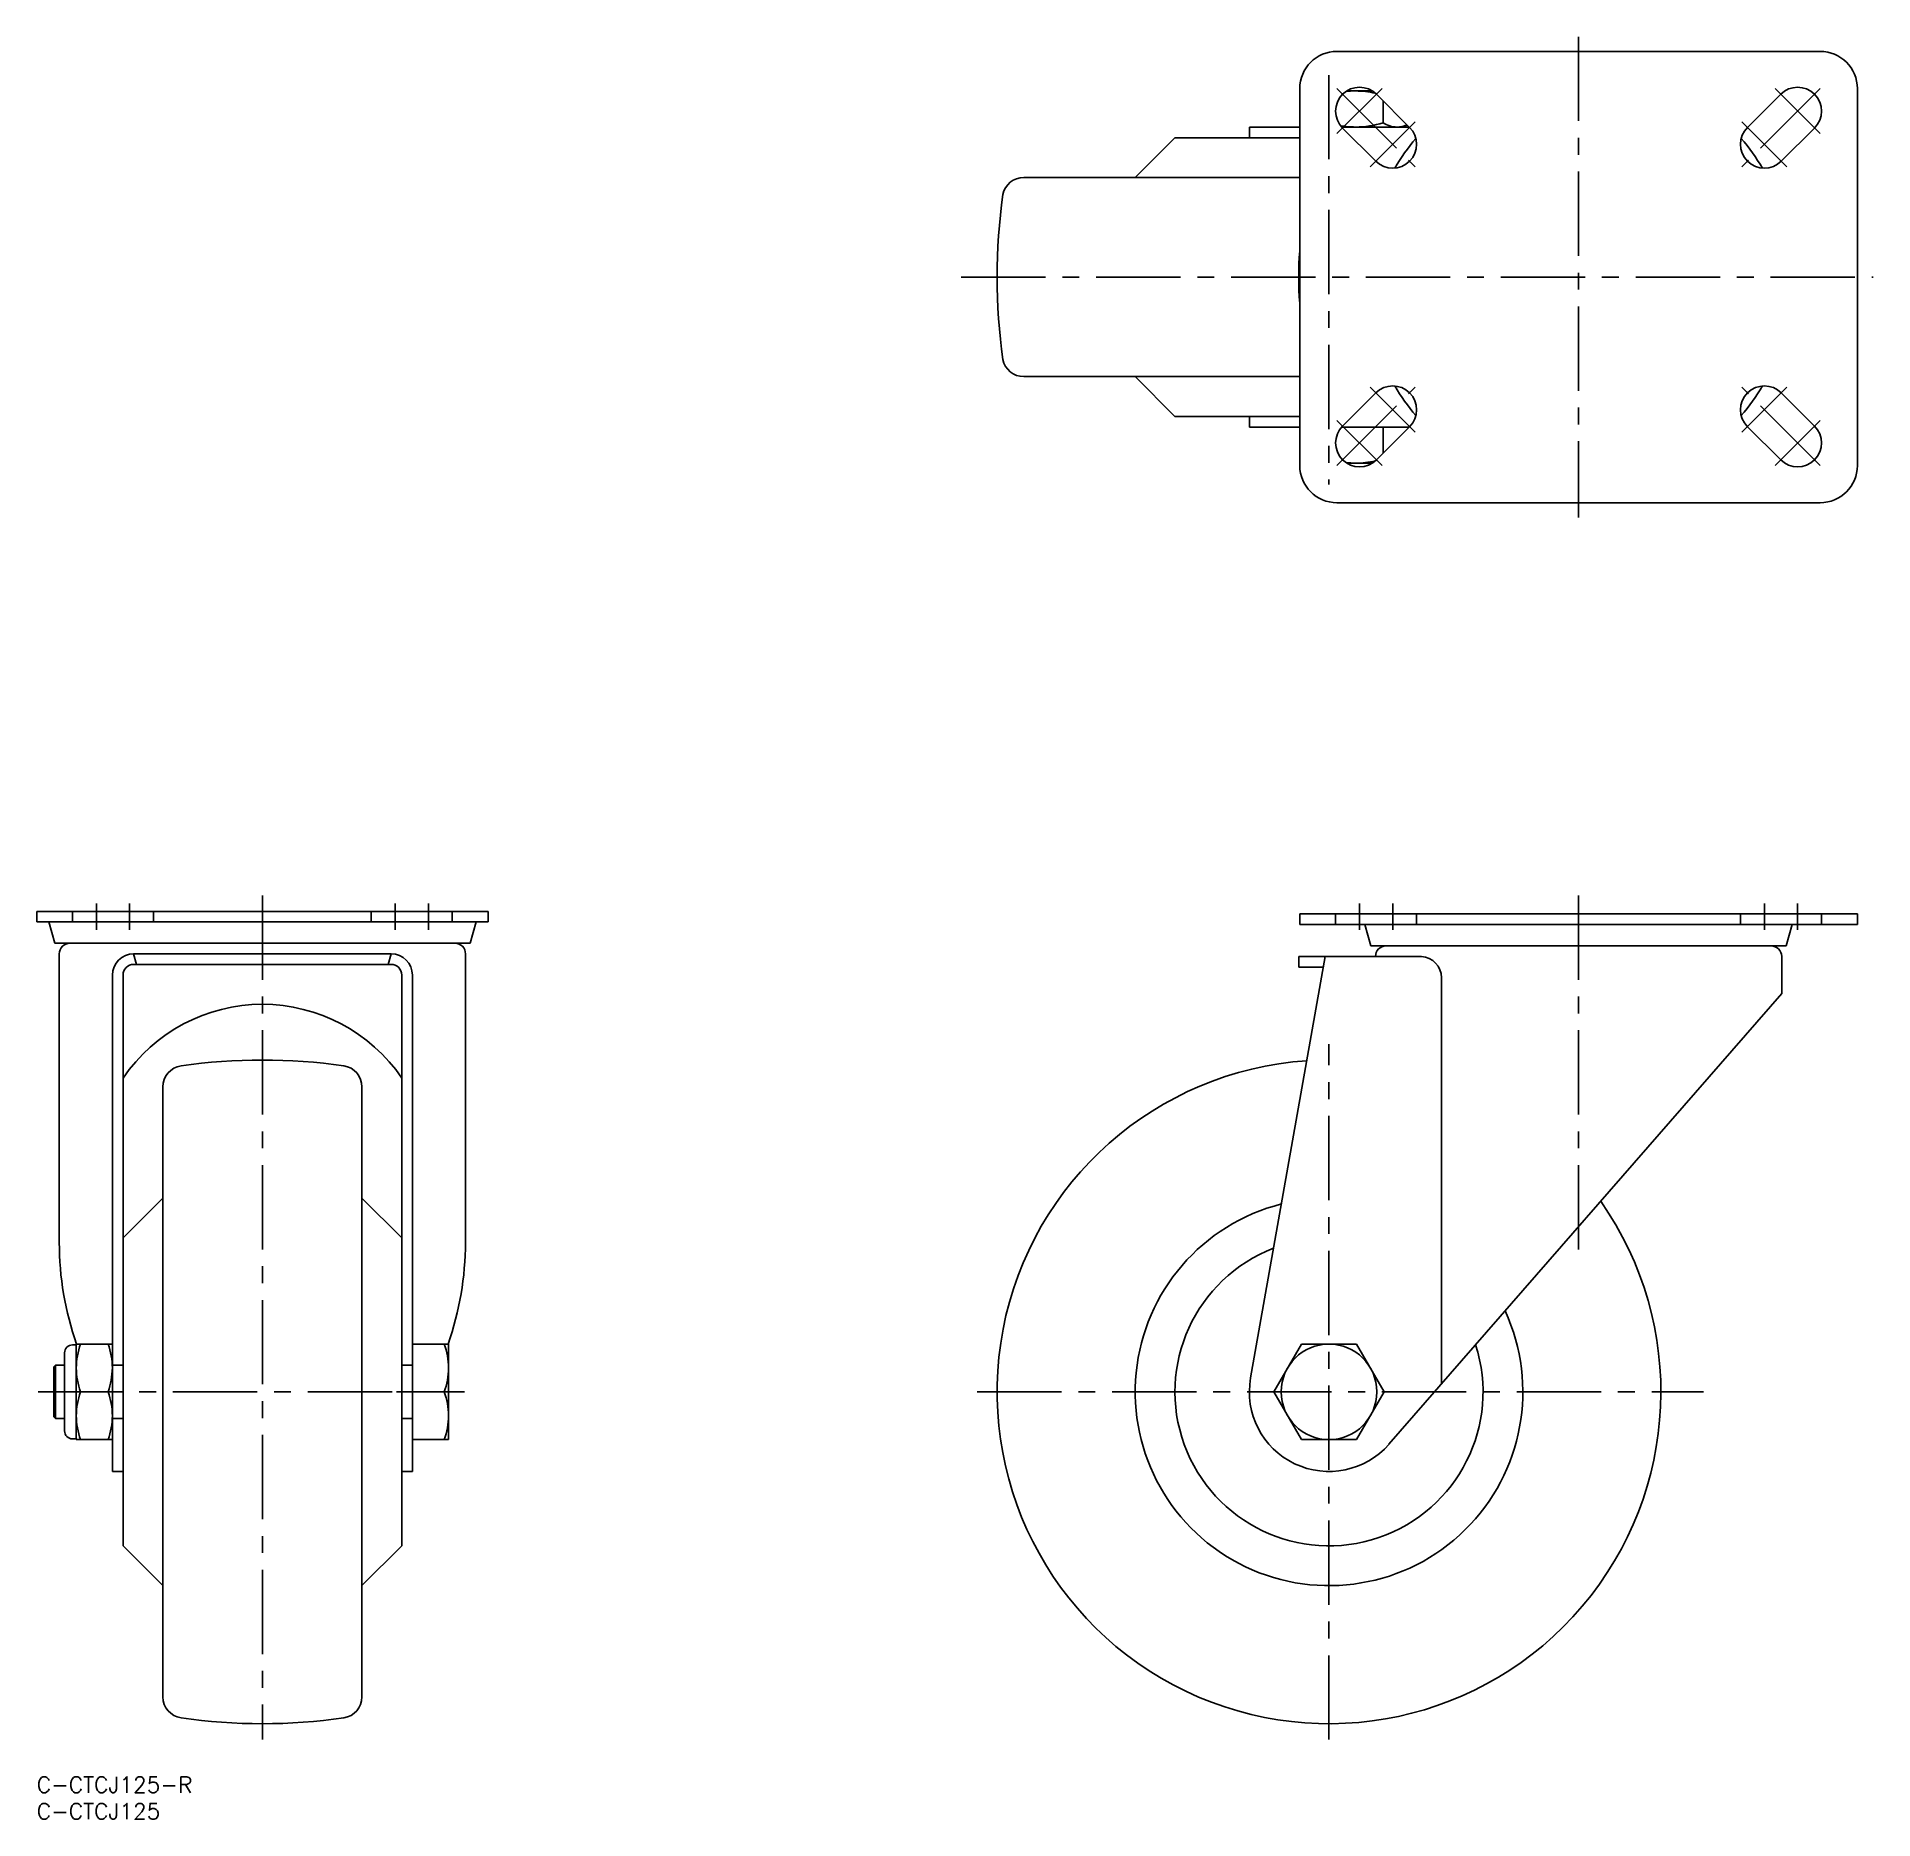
# Model space of a CAD drawing. Extents: x 0 to 346, y -8 to 328.
import ezdxf

# ---------------------------------------------------------------- set-up
doc = ezdxf.new("R2010")
doc.units = 0
doc.header["$LTSCALE"] = 0.5
doc.linetypes.add('CENTER', pattern=[50.8, 31.75, -6.35, 6.35, -6.35])
doc.linetypes.add('DASHED', pattern=[19.05, 12.7, -6.35])
for name, color, linetype in [('MSM_CENTER', 1, 'CENTER'), ('MSM_CONTINUOUS', 7, 'CONTINUOUS'), ('MSM_DASHED', 4, 'DASHED'), ('MSM_PART_NUMBER', 7, 'CONTINUOUS')]:
    doc.layers.add(name, color=color, linetype=linetype)
doc.styles.get("Standard").update_dxf_attribs({"font": 'txt.shx', "height": 3, "bigfont": 'bigfont.shx'})

msp = doc.modelspace()

# ---------------------------------------------------------------- linework, layer by layer
at = {"layer": 'MSM_CENTER'}
for p, q in [((290.35, 327.73), (290.35, 237.2)), ((243.35, 320.51), (243.35, 243.4)), ((244.85, 317.96), (259.59, 303.22)), ((253.34, 317.96), (244.85, 309.47)), ((335.84, 317.96), (321.1, 303.22)), ((327.35, 317.96), (335.84, 309.47)), ((251.1, 303.22), (259.59, 311.71)), ((329.59, 303.22), (321.1, 311.71)), ((174.11, 282.46), (345.85, 282.46)), ((244.85, 246.97), (259.59, 261.71)), ((251.1, 261.71), (259.59, 253.22)), ((335.84, 246.97), (321.1, 261.71)), ((329.59, 261.71), (321.1, 253.22)), ((253.34, 246.97), (244.85, 255.46)), ((327.35, 246.97), (335.84, 255.46)), ((11.25, 164.5), (11.25, 159.5)), ((17.5, 164.5), (17.5, 159.5)), ((42.5, 166), (42.5, 7)), ((67.5, 164.5), (67.5, 159.5)), ((73.75, 164.5), (73.75, 159.5)), ((249.1, 164.5), (249.1, 159.5)), ((255.35, 164.5), (255.35, 159.5)), ((290.35, 166), (290.35, 97.63)), ((325.35, 164.5), (325.35, 159.5)), ((331.6, 164.5), (331.6, 159.5)), ((243.35, 7), (243.35, 138)), ((0.25, 72.5), (80.55, 72.5)), ((177.12, 72.5), (313.85, 72.5))]:
    msp.add_line(p, q, dxfattribs=at)
at = {"layer": 'MSM_CONTINUOUS'}
for p, q in [((335.85, 324.96), (244.85, 324.96)), ((237.85, 317.96), (237.85, 246.96)), ((251.51, 317.51), (246.68, 317.51)), ((258.53, 310.64), (252.28, 316.89)), ((253.54, 315.63), (253.54, 311.52)), ((328.41, 316.89), (322.16, 310.64)), ((342.85, 246.96), (342.85, 317.96)), ((214.35, 308.71), (206.85, 301.21)), ((237.85, 308.71), (214.35, 308.71)), ((228.35, 310.71), (237.85, 310.71)), ((228.35, 310.71), (228.35, 308.71)), ((245.74, 310.71), (258.46, 310.71)), ((245.91, 310.53), (252.16, 304.28)), ((257.35, 310.71), (258.05, 311.12)), ((328.53, 304.28), (334.78, 310.53)), ((237.85, 301.21), (185.87, 301.21)), ((237.85, 263.71), (185.87, 263.71)), ((206.85, 263.71), (214.35, 256.21)), ((252.16, 260.64), (245.91, 254.39)), ((334.78, 254.39), (328.53, 260.64)), ((237.85, 256.21), (214.35, 256.21)), ((228.35, 256.21), (228.35, 254.21)), ((237.85, 254.21), (228.35, 254.21)), ((245.74, 254.21), (258.46, 254.21)), ((252.28, 248.03), (258.53, 254.28)), ((253.54, 254.21), (253.54, 249.29)), ((322.16, 254.28), (328.41, 248.03)), ((251.51, 247.41), (246.68, 247.41)), ((244.85, 239.96), (335.85, 239.96)), ((0, 163), (0, 161)), ((0, 163), (85, 163)), ((85, 163), (85, 161)), ((0, 161), (85, 161)), ((2.25, 161), (3.4, 157)), ((81.6, 157), (82.75, 161)), ((237.85, 162.5), (342.85, 162.5)), ((237.85, 162.5), (237.85, 160.5)), ((237.85, 160.5), (342.85, 160.5)), ((250.1, 160.5), (251.25, 156.5)), ((329.45, 156.5), (330.6, 160.5)), ((342.85, 162.5), (342.85, 160.5)), ((81.6, 157), (3.4, 157)), ((329.45, 156.5), (251.25, 156.5)), ((4.25, 155), (4.25, 100.63)), ((18.25, 155), (66.75, 155)), ((18.79, 153), (18.25, 155)), ((18.25, 153), (66.75, 153)), ((66.75, 155), (66.21, 153)), ((80.75, 100.63), (80.75, 155)), ((242.65, 154.5), (228.58, 75.12)), ((237.65, 154.5), (237.65, 152.5)), ((237.65, 154.5), (260.76, 154.5)), ((237.65, 152.5), (242.29, 152.5)), ((328.6, 147.5), (328.6, 154.5)), ((14.25, 57.5), (14.25, 151)), ((16.25, 151), (16.25, 43.5)), ((68.75, 151), (68.75, 43.5)), ((70.75, 151), (70.75, 57.5)), ((264.56, 74.01), (264.56, 150.5)), ((254.65, 62.65), (328.6, 147.5)), ((23.75, 129.94), (23.75, 15.06)), ((61.25, 129.94), (61.25, 15.06)), ((23.75, 109), (16.25, 101.5)), ((68.75, 101.5), (61.25, 109)), ((5.25, 79.85), (5.25, 65.15)), ((7.45, 81.35), (6.75, 81.35)), ((7.45, 81.5), (7.45, 63.5)), ((7.45, 81.5), (14.25, 81.5)), ((70.75, 81.5), (77.55, 81.5)), ((77.55, 81.5), (77.55, 63.5)), ((232.95, 72.5), (238.15, 81.5)), ((238.15, 81.5), (248.54, 81.5)), ((248.54, 81.5), (253.74, 72.5)), ((3.55, 77.5), (3.25, 77.2)), ((3.25, 77.2), (3.25, 67.8)), ((5.25, 77.5), (3.55, 77.5)), ((3.55, 77.5), (3.55, 67.5)), ((8.25, 72.5), (13.45, 72.5)), ((67.75, 72.5), (76.75, 72.5)), ((238.15, 63.5), (232.95, 72.5)), ((253.74, 72.5), (248.54, 63.5)), ((3.25, 67.8), (3.55, 67.5)), ((3.55, 67.5), (5.25, 67.5)), ((6.75, 63.65), (7.45, 63.65)), ((14.25, 63.5), (7.45, 63.5)), ((77.55, 63.5), (70.75, 63.5)), ((248.54, 63.5), (238.15, 63.5)), ((14.25, 57.5), (16.25, 57.5)), ((68.75, 57.5), (70.75, 57.5)), ((16.25, 43.5), (23.75, 36)), ((61.25, 36), (68.75, 43.5))]:
    msp.add_line(p, q, dxfattribs=at)
msp.add_circle((243.35, 72.5), 9, dxfattribs=at)
for centre, radius, start, end in [((244.85, 317.96), 7, 90, 180), ((335.85, 317.96), 7, 0, 90), ((249.1, 313.71), 4.5, 45, 225), ((331.6, 313.71), 4.5, 315, 135), ((248.36, 301.34), 16.17, 90.0664, 96.5206), ((248.25, 300.19), 17.32, 77.2362, 89.6798), ((248.19, 328.9), 18.19, 270.4826, 287.1054), ((256.22, 315.56), 4.85, 236.5226, 269.0932), ((248.37, 327.13), 16.41, 260.045, 269.9027), ((255.35, 307.46), 4.5, 225, 45), ((290.35, 282.46), 40.25, 139.5683, 149.3564), ((256.08, 315.23), 4.52, 270.707, 295.3918), ((325.35, 307.46), 4.5, 135, 315), ((290.35, 282.46), 40.25, 30.6436, 40.4317), ((185.87, 297.21), 4, 90, 168.6306), ((290.35, 282.46), 109.5, 171.8419, 188.1581), ((298.95, 282.46), 61.31, 175.3707, 184.6293), ((185.87, 267.71), 4, 191.3694, 270), ((255.35, 257.46), 4.5, 315, 135), ((290.35, 282.46), 40.25, 210.6436, 220.4317), ((325.35, 257.46), 4.5, 45, 225), ((290.35, 282.46), 40.25, 319.5683, 329.3564), ((249.1, 251.21), 4.5, 135, 315), ((331.6, 251.21), 4.5, 225, 45), ((244.85, 246.96), 7, 180, 270), ((248.38, 263.72), 16.3, 263.4779, 269.8853), ((248.31, 264.19), 16.78, 270.1249, 282.9745), ((335.85, 246.96), 7, 270, 0), ((6.25, 155), 2, 90, 180), ((78.75, 155), 2, 0, 90), ((254.1, 154.5), 2, 90, 180), ((326.6, 154.5), 2, 360, 90), ((18.26, 150.99), 4.01, 90.1321, 179.8679), ((18.25, 151), 2, 90.1321, 179.8679), ((66.74, 150.99), 4.01, 0.1321, 89.8679), ((66.75, 151), 2, 0, 90), ((260.44, 150.39), 4.12, 1.5231, 85.4308), ((42.5, 113.75), 31.74, 34.2067, 145.7933), ((42.5, 27.5), 107.5, 81.8068, 98.1932), ((27.75, 129.94), 4, 98.1932, 180), ((57.25, 129.94), 4, 0, 81.8068), ((243.35, 72.5), 62.5, 93.8357, 35.045), ((243.35, 72.5), 36.5, 104.2143, 24.6664), ((61.52, 100.55), 57.27, 179.9131, 199.426), ((20.96, 100.98), 59.79, 340.9894, 359.6717), ((243.35, 72.5), 29, 111.0966, 17.7841), ((6.75, 79.85), 1.5, 90, 180), ((21.55, 76.8), 14.1, 160.5451, 179.1987), ((0.07, 76.79), 14.18, 0.8523, 19.4038), ((63.37, 76.79), 14.18, 0.8523, 19.4038), ((21.63, 77.21), 14.18, 180.8523, 199.4038), ((-1.19, 77.44), 15.44, 341.36, 358.3838), ((62.36, 77.39), 15.2, 341.2216, 358.5223), ((243.35, 72.5), 15, 169.9492, 318.9315), ((21.55, 67.8), 14.1, 160.5451, 179.1987), ((0.07, 67.79), 14.18, 0.8523, 19.4038), ((63.37, 67.79), 14.18, 0.8523, 19.4038), ((21.63, 68.21), 14.18, 180.8523, 199.4038), ((0.15, 68.2), 14.1, 340.5451, 359.1987), ((63.45, 68.2), 14.1, 340.5451, 359.1987), ((6.75, 65.15), 1.5, 180, 270), ((27.75, 15.06), 4, 180, 261.8068), ((57.25, 15.06), 4, 278.1932, 0), ((42.5, 117.5), 107.5, 261.8068, 278.1932)]:
    msp.add_arc(centre, radius, start, end, dxfattribs=at)
at = {"layer": 'MSM_DASHED'}
for p, q in [((6.75, 163), (6.75, 161)), ((22, 161), (22, 163)), ((63, 163), (63, 161)), ((78.25, 161), (78.25, 163)), ((244.6, 162.5), (244.6, 160.5)), ((259.85, 160.5), (259.85, 162.5)), ((320.85, 162.5), (320.85, 160.5)), ((336.1, 160.5), (336.1, 162.5)), ((16.25, 77.5), (14.25, 77.5)), ((70.75, 77.5), (68.75, 77.5)), ((14.25, 67.5), (16.25, 67.5)), ((68.75, 67.5), (70.75, 67.5))]:
    msp.add_line(p, q, dxfattribs=at)

# ---------------------------------------------------------------- texts
at = {"layer": 'MSM_PART_NUMBER'}
for s, p in [('C-CTCJ125-R', (0, -3)), ('C-CTCJ125', (0, -8))]:
    msp.add_text(s, height=3, dxfattribs=at).set_placement(p)

doc.saveas('drawing.dxf')
